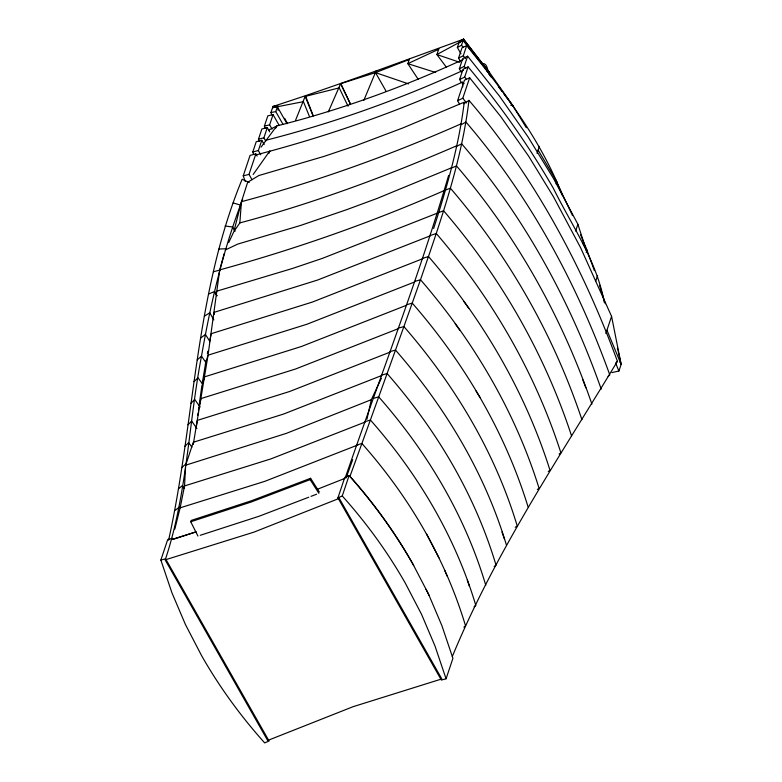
<?xml version="1.0" encoding="UTF-8"?>
<svg xmlns="http://www.w3.org/2000/svg" width="782" height="782" viewBox="0 0 782 782"><rect width="100%" height="100%" fill="white"/><g stroke="black" fill="none" stroke-linecap="round" stroke-linejoin="round"><path stroke-width="1.17" d="M193.252 444.508L208.032 355.194L219.713 269.898L224.239 253.544M214.18 314.56L214.258 312.292L317.678 280.015L430.354 235.773M174.836 529.082L180.143 507.831L184.532 485.935L185.539 467.636M228.784 242.43L233.877 231.57L239.839 222.919L241.452 201.668L247.65 182.294L258.842 175.539L323.963 156.41L355.898 145.648L402.886 127.925L464.234 102.178C458.995 145.325 446.942 187.26 433.629 228.51M197.807 415.222L198.11 412.916M198.413 410.609L198.872 407.139M172.431 538.309L167.71 539.57L160.857 560.059L171.913 592.756L185.451 624.554L201.502 655.482A518.202 433.619 18.5 0 0 264.678 742.9L269.067 741.004L165.579 558.788C187.279 493.393 188.491 423.492 201.502 356.142C210.749 302.888 223.065 249.927 242.645 199.439M168.589 540.245C195.001 420.413 194.796 294.032 242.137 179.234L249.233 182.548M199.381 403.522L201.912 385.409M463.834 103.791L468.965 100.36C461.576 162.157 440.569 221.159 420.501 279.731C397.295 345.419 373.728 410.98 349.935 476.453C374.148 503.891 395.702 533.666 413.678 565.552M196.145 427.989L197.328 420.384L289.633 391.499L390.13 352.096M202.303 383.033L206.047 360.541M207.357 353.542L207.797 351.206M209.566 341.871L211.238 333.689L312.419 302.048L422.691 258.725M366.914 419.25L371.333 399.68L381.352 378.283M234.17 230.416L241.452 201.668C316.661 181.688 389.944 155.237 461.097 123.83M199.146 406.073L201.062 398.556L295.537 369.016L398.39 328.635M345.556 476.903C380.257 376.553 418.693 277.375 448.614 175.442M205.392 364.041L208.032 355.194L306.964 324.237L414.714 281.94M269.116 153.223L269.819 150.926L253.192 174.454M202.264 384.333L204.679 376.816L301.344 346.524L406.62 305.224M245.284 181.492L243.231 175.852L250.084 155.374L255.851 153.907L257.063 156.038M253.632 154.24L252.801 151.952L256.232 141.708L261.775 140.34L264.179 144.562M259.282 141.464L258.461 139.206L261.882 128.962L267.288 127.622L269.702 131.865M265.225 128.375L264.384 126.088L267.815 115.853L273.055 114.622L279.066 125.208M252.019 179.704L248.999 174.386L255.851 153.907M271.745 114.837L270.934 112.54L272.986 106.42L277.815 105.521L275.772 111.621L282.967 124.279M260.758 154.807L258.353 150.574L261.775 140.34M265.675 141.043L263.866 137.857L267.288 127.622M272.038 129.098L269.634 124.866L273.055 114.622M197.924 536.051L190.74 521.78L191.179 520.45L251.599 500.705L310.601 478.291L319.33 492.005M526.335 127.73L512.982 105.922L489.493 72.423L463.531 39.208L376.064 70.966L363.777 100.497M409.309 59.266L407.833 63.655L418.341 79.539M438.868 48.601L436.884 54.535L446.219 67.017M190.74 521.78L251.149 502.034L310.151 479.62L310.601 478.291M460.969 53.821L457.362 47.477L459.405 41.387L463.57 39.1L488.994 72.697L463.13 40.429L458.966 42.697M457.362 47.477L461.527 45.219L463.57 39.1M460.373 61.24L458.565 58.063L461.996 47.829L466.707 45.552C503.794 91.709 540.792 139.587 562.346 195.256M458.565 58.063L463.286 55.796L466.707 45.552M461.155 71.964L459.347 68.777L462.778 58.533L467.626 56.196L499.366 95.971L528.055 136.938L553.705 178.863L577.888 224.258L586.48 251.002M461.439 82.677L459.62 79.49L463.052 69.246L468.086 66.871C499.894 104.759 528.466 145.247 553.236 188.061C571.691 225.402 596.734 260.787 604.291 302.458M459.347 68.777L464.195 66.431L467.626 56.196M459.62 79.49L464.664 77.105L468.086 66.871M459.396 103.879L457.587 100.692L464.44 80.214L469.65 77.76L500.646 116.43L528.632 156.156L553.578 196.937L580.576 247.659L611.573 316.348L621.143 364.373L618.914 371.02L611.944 372.564M457.587 100.692L462.797 98.239L469.65 77.76M337.932 497.88L344.784 477.401L349.114 475.476A518.202 433.619 18.5 0 1 412.29 562.884L428.38 593.802L441.879 625.61L452.925 658.317L446.072 678.796L441.361 680.066L337.932 497.88L342.262 495.954L349.114 475.476M537.019 153.301L539.355 146.322M556.178 183.975L556.911 181.795L538.104 150.046M575.601 231.081L577.888 224.258M586.256 252.557L587.018 250.269L580.508 234.6M595.669 281.305L597.575 275.606M605.835 333.503L611.573 316.348M346.133 477.89L352.662 459.699M295.537 120.369L305.41 95.727L272.947 106.518M452.319 656.509C495.553 551.828 559.12 457.773 617.428 361.284C582.776 266.955 534.536 176.908 468.965 100.36M328.323 111.865L340.708 83.469L376.064 70.966M275.714 128.131L276.808 125.941C340.952 109.842 403.199 87.066 463.257 59.452M261.032 147.153L276.808 125.941L268.764 130.076M615.884 362.936L617.428 361.284M187.973 424.782L191.658 421.058L196.908 428.526M190.964 403.229L194.757 399.465L200.094 407.051M184.943 446.239L188.667 442.651L191.922 447.128M193.985 381.587L198.012 377.814L202.176 383.512M608.132 376.396L609.774 374.852C576.764 283.201 529.619 196.077 465.925 122.031L461.39 124.602M181.786 467.607L185.617 464.156M197.191 359.906L201.502 356.142L205.676 362.193M178.404 488.906L182.343 485.612L184.151 488.398M175.403 510.157L179.479 507.039M200.612 338.117L205.422 334.442L209.547 340.981M463.853 627.135L465.564 625.932C445.31 558.27 408.644 496.179 361.87 443.482L356.836 445.007M474.068 606.773L475.837 605.542C455.368 536.696 417.852 473.726 370.443 420.042L365.292 421.576M559.12 454.019L560.899 452.846C534.986 372.164 491.507 297.629 436.278 233.515L430.178 235.529M494.165 566.432L496.042 565.191C474.821 494.077 435.906 429.152 387.11 373.552L381.675 375.106M548.26 471.468L550.02 470.334C525.142 391.508 482.484 318.939 428.507 256.555L422.485 258.422M515.24 527.254L517.225 525.973C494.977 452.045 454.401 384.607 403.893 326.573L398.175 328.215M537.351 489.503L539.091 488.398C515.133 411.322 473.208 340.61 420.501 279.731L414.499 281.51M204.376 316.153L209.811 312.8L213.857 319.926M455.926 146.625L461.693 143.849C523.51 215.646 569.863 299.926 601.211 389.153M225.216 250.035L237.699 244.101L300.571 225.441L346.768 209.635L377.168 198.403L451.585 167.788M438.643 49.286L407.833 63.655L435.662 72.501M450.569 168.472L456.493 165.921C516.443 235.646 562.072 317.179 591.886 404.089M463.531 70.165C399.827 99.363 333.699 123.009 265.772 140.291M464.117 83.674L462.348 82.169C395.741 112.579 326.417 136.518 255.606 155.012M208.599 294.032L214.532 291.52L216.907 295.694M456.844 145.706C386.328 176.273 314.168 203.105 239.839 222.919M445.457 190.026C372.281 222.166 296.789 248.735 219.713 269.898M444.362 190.554L450.354 188.159C508.623 255.9 553.578 334.911 581.916 419.67M438.731 212.587L322.692 258.255L292.898 268.334L217.122 291.06M381.724 375.526L283.543 414.069L193.281 442.26L185.666 465.192L286.437 433.336L371.333 399.68M365.321 421.977L271.08 458.839L184.532 485.935M357.97 444.919L264.766 481.35L180.143 507.831M316.935 489.444L345.097 478.301M409.221 59.51L375.516 72.618L340.62 83.703L350.492 104.25M308.763 497.215L259.272 516.179L200.241 535.299M311.011 496.355L316.632 494.204M437.549 212.948L443.58 210.749C500.314 276.584 544.467 353.308 571.583 435.945M305.41 95.746L340.708 83.469L350.532 104.153M173.311 539.326L195.363 532.092M482.171 63.753C485.896 62.482 487.372 67.535 487.831 70.282M172.001 539.385L196.214 531.828M373.385 398.439L378.674 396.826C426.757 451.39 464.987 515.289 485.759 585.229M406.396 304.824L412.241 303.123C463.941 362.428 504.908 431.566 528.075 506.932M389.915 351.646L395.506 350.072C445.046 406.884 484.899 472.934 506.531 545.425M160.857 560.059L165.579 558.788M213.427 271.735L219.83 270.113M243.231 175.852L248.999 174.386M258.461 139.206L263.866 137.857M252.801 151.952L258.353 150.574M264.384 126.088L269.634 124.866M272.566 107.672L303.426 101.66L309.389 116.371M272.537 107.75L277.375 106.831L286.974 123.712M270.934 112.54L275.772 111.621M218.823 249.038L225.871 248.744M225.099 226.018L232.684 227.015L235.099 231.257M233.095 202.9L240.445 205.07M510.675 105.13L512.982 105.912L503.5 93.4M459.757 62.316L436.884 54.535L463.149 40.351L489.493 72.423L488.906 74.153L491.096 77.047M487.206 71.651L489.493 72.423L487.284 71.387M408.575 83.889L375.516 72.618L386.2 91.416M462.797 98.239L466.58 102.95M461.527 45.219L463.042 47.116M464.195 66.431L465.71 68.327M464.664 77.105L466.16 78.982M463.286 55.796L465.515 58.611M498.398 86.665L502.044 91.474M455.202 323.738L459.806 330.209M464.009 301.657L468.721 308.284M310.151 479.62L318.89 493.334M476.072 391.029L480.089 397.549M582.873 243.153L587.018 250.279L594.34 270.572M214.532 291.52L216.937 295.752M284.648 118.278L287.493 123.585M554.878 178.853L556.022 181.013M426.454 533.764L438.946 557.83M426.034 589.296L428.995 595.268M348.068 106.244L339.232 87.858L305.185 96.421L312.976 115.668M620.116 362.222L621.143 364.373L618.22 351.558M557.116 183.164L572.551 215.607M444.567 570.029L447.187 576.187M606.949 330.18L621.143 364.373M615.708 363.298L618.914 371.02M305.85 96.841L313.279 115.863M582.815 379.778L585.845 387.882M502.005 532.034L504.273 538.73M446.072 678.796L435.027 646.088L421.527 614.29L405.428 583.362A518.202 433.619 18.5 0 0 342.252 495.954M467.304 580.097L469.435 586.461M599.511 285.283L605.297 303.739M617.409 348.127L617.966 350.365M277.375 106.831L278.138 110.36M462.348 82.169L462.788 86.88M339.28 498.369L253.935 532.141L165.149 559.873L267.649 740.486L353.053 706.703L441.82 678.932L339.28 498.369"/></g></svg>
